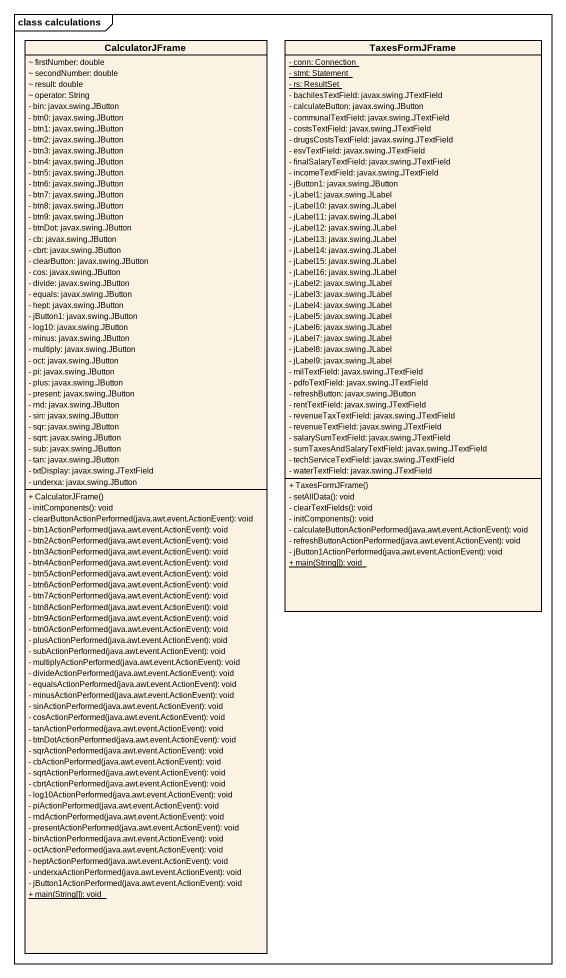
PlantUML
@startuml
mainframe class calculations
hide circle
hide empty members
skinparam classAttributeIconSize 0
class CalculatorJFrame {
  ~ firstNumber: double
  ~ secondNumber: double
  ~ result: double
  ~ operator: String
  - bin: javax.swing.JButton
  - btn0: javax.swing.JButton
  - btn1: javax.swing.JButton
  - btn2: javax.swing.JButton
  - btn3: javax.swing.JButton
  - btn4: javax.swing.JButton
  - btn5: javax.swing.JButton
  - btn6: javax.swing.JButton
  - btn7: javax.swing.JButton
  - btn8: javax.swing.JButton
  - btn9: javax.swing.JButton
  - btnDot: javax.swing.JButton
  - cb: javax.swing.JButton
  - cbrt: javax.swing.JButton
  - clearButton: javax.swing.JButton
  - cos: javax.swing.JButton
  - divide: javax.swing.JButton
  - equals: javax.swing.JButton
  - hept: javax.swing.JButton
  - jButton1: javax.swing.JButton
  - log10: javax.swing.JButton
  - minus: javax.swing.JButton
  - multiply: javax.swing.JButton
  - oct: javax.swing.JButton
  - pi: javax.swing.JButton
  - plus: javax.swing.JButton
  - present: javax.swing.JButton
  - rnd: javax.swing.JButton
  - sin: javax.swing.JButton
  - sqr: javax.swing.JButton
  - sqrt: javax.swing.JButton
  - sub: javax.swing.JButton
  - tan: javax.swing.JButton
  - txtDisplay: javax.swing.JTextField
  - underxa: javax.swing.JButton
  + CalculatorJFrame()
  - initComponents(): void
  - clearButtonActionPerformed(java.awt.event.ActionEvent): void
  - btn1ActionPerformed(java.awt.event.ActionEvent): void
  - btn2ActionPerformed(java.awt.event.ActionEvent): void
  - btn3ActionPerformed(java.awt.event.ActionEvent): void
  - btn4ActionPerformed(java.awt.event.ActionEvent): void
  - btn5ActionPerformed(java.awt.event.ActionEvent): void
  - btn6ActionPerformed(java.awt.event.ActionEvent): void
  - btn7ActionPerformed(java.awt.event.ActionEvent): void
  - btn8ActionPerformed(java.awt.event.ActionEvent): void
  - btn9ActionPerformed(java.awt.event.ActionEvent): void
  - btn0ActionPerformed(java.awt.event.ActionEvent): void
  - plusActionPerformed(java.awt.event.ActionEvent): void
  - subActionPerformed(java.awt.event.ActionEvent): void
  - multiplyActionPerformed(java.awt.event.ActionEvent): void
  - divideActionPerformed(java.awt.event.ActionEvent): void
  - equalsActionPerformed(java.awt.event.ActionEvent): void
  - minusActionPerformed(java.awt.event.ActionEvent): void
  - sinActionPerformed(java.awt.event.ActionEvent): void
  - cosActionPerformed(java.awt.event.ActionEvent): void
  - tanActionPerformed(java.awt.event.ActionEvent): void
  - btnDotActionPerformed(java.awt.event.ActionEvent): void
  - sqrActionPerformed(java.awt.event.ActionEvent): void
  - cbActionPerformed(java.awt.event.ActionEvent): void
  - sqrtActionPerformed(java.awt.event.ActionEvent): void
  - cbrtActionPerformed(java.awt.event.ActionEvent): void
  - log10ActionPerformed(java.awt.event.ActionEvent): void
  - piActionPerformed(java.awt.event.ActionEvent): void
  - rndActionPerformed(java.awt.event.ActionEvent): void
  - presentActionPerformed(java.awt.event.ActionEvent): void
  - binActionPerformed(java.awt.event.ActionEvent): void
  - octActionPerformed(java.awt.event.ActionEvent): void
  - heptActionPerformed(java.awt.event.ActionEvent): void
  - underxaActionPerformed(java.awt.event.ActionEvent): void
  - jButton1ActionPerformed(java.awt.event.ActionEvent): void
  {static} + main(String[]): void
}
class TaxesFormJFrame {
  {static} - conn: Connection
  {static} - stmt: Statement
  {static} - rs: ResultSet
  - bachilesTextField: javax.swing.JTextField
  - calculateButton: javax.swing.JButton
  - communalTextField: javax.swing.JTextField
  - costsTextField: javax.swing.JTextField
  - drugsCostsTextField: javax.swing.JTextField
  - esvTextField: javax.swing.JTextField
  - finalSalaryTextField: javax.swing.JTextField
  - incomeTextField: javax.swing.JTextField
  - jButton1: javax.swing.JButton
  - jLabel1: javax.swing.JLabel
  - jLabel10: javax.swing.JLabel
  - jLabel11: javax.swing.JLabel
  - jLabel12: javax.swing.JLabel
  - jLabel13: javax.swing.JLabel
  - jLabel14: javax.swing.JLabel
  - jLabel15: javax.swing.JLabel
  - jLabel16: javax.swing.JLabel
  - jLabel2: javax.swing.JLabel
  - jLabel3: javax.swing.JLabel
  - jLabel4: javax.swing.JLabel
  - jLabel5: javax.swing.JLabel
  - jLabel6: javax.swing.JLabel
  - jLabel7: javax.swing.JLabel
  - jLabel8: javax.swing.JLabel
  - jLabel9: javax.swing.JLabel
  - milTextField: javax.swing.JTextField
  - pdfoTextField: javax.swing.JTextField
  - refreshButton: javax.swing.JButton
  - rentTextField: javax.swing.JTextField
  - revenueTaxTextField: javax.swing.JTextField
  - revenueTextField: javax.swing.JTextField
  - salarySumTextField: javax.swing.JTextField
  - sumTaxesAndSalaryTextField: javax.swing.JTextField
  - techServiceTextField: javax.swing.JTextField
  - waterTextField: javax.swing.JTextField
  + TaxesFormJFrame()
  - setAllData(): void
  - clearTextFields(): void
  - initComponents(): void
  - calculateButtonActionPerformed(java.awt.event.ActionEvent): void
  - refreshButtonActionPerformed(java.awt.event.ActionEvent): void
  - jButton1ActionPerformed(java.awt.event.ActionEvent): void
  {static} + main(String[]): void
}
@enduml
